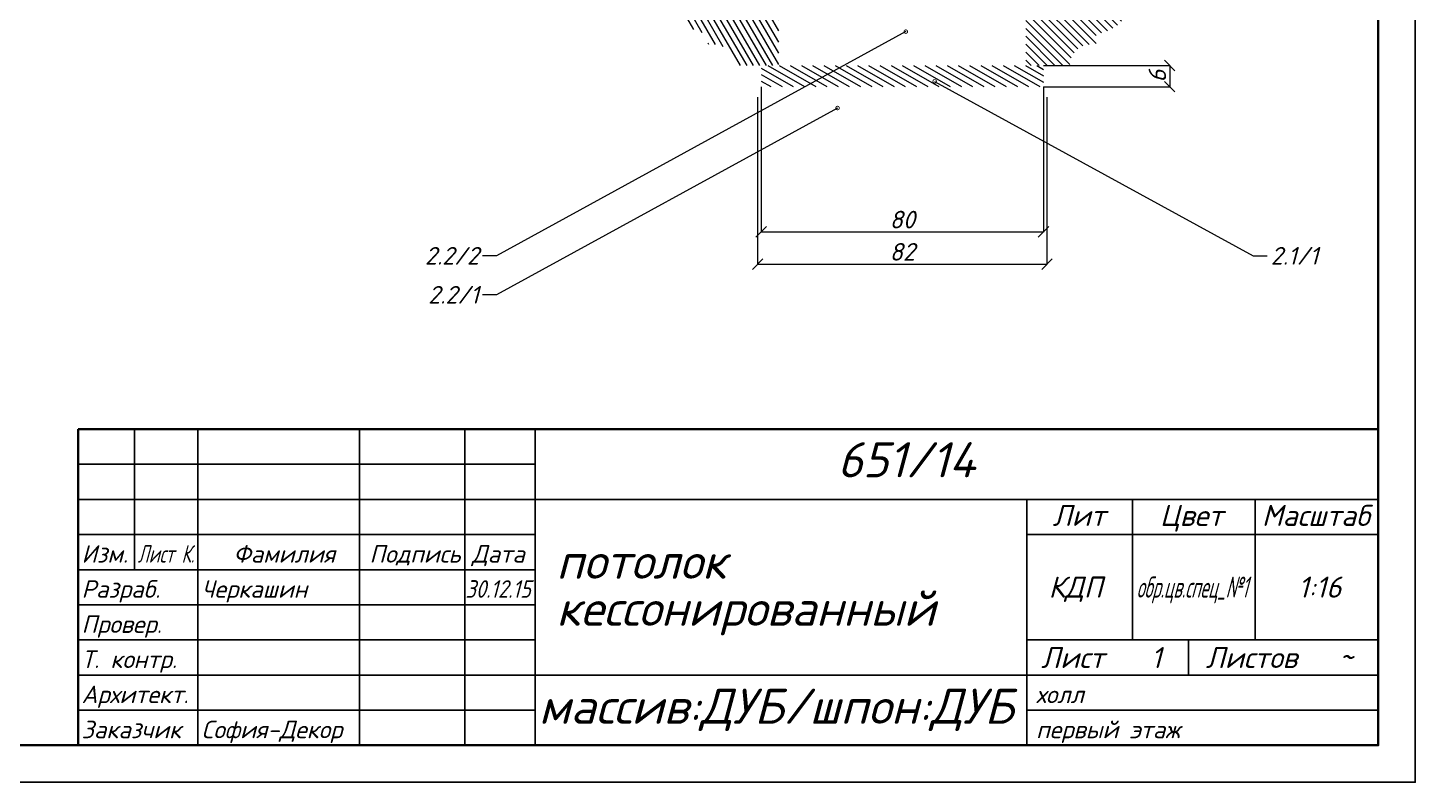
# Paper-space layout 'потолок кессонированный' of a CAD drawing. Header units: millimetres. Extents: x -27 to 1273, y -1179 to -896.
# Drawn here: x 186.5 to 383.1, y -1179 to -1072.1 of the extents above; entities that cross this region are included whole.
import ezdxf
from ezdxf import colors
from ezdxf.entities.mleader import LeaderData, LeaderLine
from ezdxf.enums import TextEntityAlignment as Align
from ezdxf.math import Vec2, Vec3

# ---------------------------------------------------------------- set-up
doc = ezdxf.new("R2010")
doc.units = ezdxf.units.MM
for name, color, linetype, lineweight in [('MD_Штриховка', 5, 'Continuous', 9), ('служебный слой ПОЗИЦИИ', 4, 'Continuous', 9), ('служебный слой РАЗМЕРЫ', 4, 'Continuous', 9)]:
    doc.layers.add(name, color=color, linetype=linetype, lineweight=lineweight)
doc.layers.add('служебный слой ШТАМП', color=4, linetype='Continuous')
doc.styles.add('ЕСКД', font='isocpeur.ttf', dxfattribs={"oblique": 15})
doc.dimstyles.new('ЕСКД', dxfattribs={"dimtxt": 2.5, "dimasz": 1.5, "dimexe": 0.05, "dimexo": 0, "dimgap": 0.5, "dimtad": 1, "dimdec": 1, "dimzin": 9, "dimtxsty": 'ЕСКД', "dimblk": 'OBLIQUE', "dimcen": -0.05, "dimclrd": 256, "dimclre": 256, "dimclrt": 256, "dimadec": 1, "dimazin": 0, "dimtfac": 1, "dimtdec": 1, "dimtmove": 0, "dimatfit": 3, "dimldrblk": 'DOTSMALL', "dimfxl": 1, "dimlwd": -1, "dimlwe": -1, "dimarcsym": 0})

# ---------------------------------------------------------------- blocks, each defined once
blk = doc.blocks.new('_OBLIQUE')
at = {"color": 0, "linetype": 'ByBlock'}
blk.add_line((-0.5, -0.5), (0.5, 0.5), dxfattribs=at)
blk = doc.blocks.new('*D159')
at = {"layer": 'Defpoints', "color": 0, "transparency": 16777216}
for p in [(289.95, -1081.95), (330.95, -1081.95), (330.95, -1105.61)]:
    blk.add_point(p, dxfattribs=at)
at = {"layer": 'служебный слой РАЗМЕРЫ', "transparency": 16777216}
for p, q in [((289.95, -1081.95), (289.95, -1105.66)), ((330.95, -1081.95), (330.95, -1105.66)), ((289.95, -1105.61), (330.95, -1105.61))]:
    blk.add_line(p, q, dxfattribs=at)
at = {"layer": 'служебный слой РАЗМЕРЫ', "transparency": 16777216, "xscale": 1.5, "yscale": 1.5, "zscale": 1.5, "rotation": 180}
blk.add_blockref('_OBLIQUE', (289.95, -1105.61), dxfattribs=at)
at = {"layer": 'служебный слой РАЗМЕРЫ', "transparency": 16777216, "xscale": 1.5, "yscale": 1.5, "zscale": 1.5}
blk.add_blockref('_OBLIQUE', (330.95, -1105.61), dxfattribs=at)
at = {"layer": 'служебный слой РАЗМЕРЫ', "transparency": 16777216, "insert": (310.45, -1103.86), "char_height": 2.5, "attachment_point": 5, "style": 'ЕСКД'}
blk.add_mtext('82', dxfattribs=at)
blk = doc.blocks.new('_DotSmall')
at = {"color": 0, "linetype": 'ByBlock', "lineweight": -3, "const_width": 0.5}
blk.add_lwpolyline([(-0.0625, 0, 1), (0.0625, 0, 1)], format="xyb", close=True, dxfattribs=at)
blk = doc.blocks.new('*D160')
at = {"layer": 'Defpoints', "color": 0, "transparency": 16777216}
for p in [(290.45, -1080.45), (330.45, -1080.45), (330.45, -1101.04)]:
    blk.add_point(p, dxfattribs=at)
at = {"layer": 'служебный слой РАЗМЕРЫ', "transparency": 16777216}
for p, q in [((290.45, -1080.45), (290.45, -1101.09)), ((330.45, -1080.45), (330.45, -1101.09)), ((290.45, -1101.04), (330.45, -1101.04))]:
    blk.add_line(p, q, dxfattribs=at)
at = {"layer": 'служебный слой РАЗМЕРЫ', "transparency": 16777216, "xscale": 1.5, "yscale": 1.5, "zscale": 1.5, "rotation": 180}
blk.add_blockref('_OBLIQUE', (290.45, -1101.04), dxfattribs=at)
at = {"layer": 'служебный слой РАЗМЕРЫ', "transparency": 16777216, "xscale": 1.5, "yscale": 1.5, "zscale": 1.5}
blk.add_blockref('_OBLIQUE', (330.45, -1101.04), dxfattribs=at)
at = {"layer": 'служебный слой РАЗМЕРЫ', "transparency": 16777216, "insert": (310.45, -1099.29), "char_height": 2.5, "attachment_point": 5, "style": 'ЕСКД'}
blk.add_mtext('80', dxfattribs=at)
blk = doc.blocks.new('*D161')
at = {"layer": 'Defpoints', "color": 0, "transparency": 16777216}
for p in [(330.45, -1077.45), (330.45, -1080.45), (348.34, -1080.45)]:
    blk.add_point(p, dxfattribs=at)
at = {"layer": 'служебный слой РАЗМЕРЫ', "transparency": 16777216}
for p, q in [((330.45, -1077.45), (348.39, -1077.45)), ((348.34, -1077.45), (348.34, -1080.45)), ((330.45, -1080.45), (348.39, -1080.45))]:
    blk.add_line(p, q, dxfattribs=at)
at = {"layer": 'служебный слой РАЗМЕРЫ', "transparency": 16777216, "xscale": 1.5, "yscale": 1.5, "zscale": 1.5}
for p, rotation in [((348.34, -1077.45), 90), ((348.34, -1080.45), 270)]:
    blk.add_blockref('_OBLIQUE', p, dxfattribs=dict(at, rotation=rotation))
at = {"layer": 'служебный слой РАЗМЕРЫ', "transparency": 16777216, "insert": (346.59, -1078.95), "char_height": 2.5, "attachment_point": 5, "rotation": 90, "style": 'ЕСКД'}
blk.add_mtext('6', dxfattribs=at)

psp = doc.layouts.new('потолок кессонированный')

# ---------------------------------------------------------------- hatches: boundary and pattern name
at = {"layer": 'MD_Штриховка'}
h = psp.add_hatch(dxfattribs=at)
h.set_pattern_fill('ANSI31', color=256, scale=0.25, angle=75, style=0)
edge = h.paths.add_edge_path(flags=0)
edge.add_line((286.6967, -1077.4473), (290.4467, -1077.4473))
edge.add_line((290.4467, -1077.4473), (292.9467, -1077.4473))
edge.add_line((292.9467, -1077.4473), (292.9467, -1060.9473))
edge.add_line((292.9467, -1060.9473), (288.1967, -1060.9473))
edge.add_line((288.1967, -1060.9473), (285.6967, -1060.9473))
edge.add_line((285.6967, -1060.9473), (275.4467, -1060.9473))
edge.add_line((275.4467, -1060.9473), (275.4467, -1064.4473))
edge.add_line((275.4467, -1064.4473), (277.9467, -1064.4473))
edge.add_line((277.9467, -1064.4473), (277.9467, -1067.4473))
edge.add_ellipse((283.4684, -1067.4503), major_axis=(-5.5217, 0.003), ratio=1, start_angle=0, end_angle=84.60905)
edge.add_line((282.9467, -1072.9473), (282.9467, -1074.4473))
edge.add_line((282.9467, -1074.4473), (283.6967, -1074.4473))
edge.add_ellipse((283.6967, -1077.4473), major_axis=(0, 3), ratio=1, start_angle=270, end_angle=360, ccw=False)
h = psp.add_hatch(dxfattribs=at)
h.set_pattern_fill('ANSI31', color=256, scale=0.25, angle=90, style=0)
edge = h.paths.add_edge_path(flags=0)
edge.add_line((327.9467, -1077.4473), (330.4467, -1077.4473))
edge.add_line((330.4467, -1077.4473), (334.1967, -1077.4473))
edge.add_ellipse((337.1967, -1077.4473), major_axis=(-3, 0), ratio=1, start_angle=-90, end_angle=0, ccw=False)
edge.add_line((337.1967, -1074.4473), (337.9467, -1074.4473))
edge.add_line((337.9467, -1074.4473), (337.9467, -1072.9473))
edge.add_ellipse((337.4249, -1067.4503), major_axis=(0.5217, -5.497), ratio=1, start_angle=0, end_angle=84.60905)
edge.add_line((342.9467, -1067.4473), (342.9467, -1064.4473))
edge.add_line((342.9467, -1064.4473), (345.4467, -1064.4473))
edge.add_line((345.4467, -1064.4473), (345.4467, -1060.9473))
edge.add_line((345.4467, -1060.9473), (335.1967, -1060.9473))
edge.add_line((335.1967, -1060.9473), (332.6967, -1060.9473))
edge.add_line((332.6967, -1060.9473), (327.9467, -1060.9473))
edge.add_line((327.9467, -1060.9473), (327.9467, -1077.4473))
h = psp.add_hatch(dxfattribs=at)
h.set_pattern_fill('ANSI31', color=256, scale=0.25, angle=105, style=0)
h.paths.add_polyline_path([(290.4467, -1077.4473), (290.4467, -1080.4473), (330.4467, -1080.4473), (330.4467, -1077.4473), (327.9467, -1077.4473), (292.9467, -1077.4473)], flags=0)

# ---------------------------------------------------------------- linework, layer by layer
at = {"layer": 'служебный слой ШТАМП', "lineweight": 35}
for p, q in [((193.6837, -1173.8086), (193.6837, -1128.9992)), ((193.6837, -1128.9992), (377.9002, -1128.9992))]:
    psp.add_line(p, q, dxfattribs=at)
at = {"layer": 'служебный слой ШТАМП', "lineweight": -3}
for p, q in [((193.6837, -1128.9992), (258.4084, -1128.9992)), ((201.6498, -1128.9992), (201.6498, -1148.9145)), ((210.6117, -1173.8086), (210.6117, -1128.9992)), ((233.5143, -1173.8086), (233.5143, -1128.9992)), ((248.4508, -1173.8086), (248.4508, -1128.9992)), ((258.4084, -1173.8086), (258.4084, -1128.9992)), ((193.6837, -1133.978), (258.4084, -1133.978)), ((193.6837, -1138.9569), (377.9002, -1138.9569)), ((328.112, -1173.8086), (328.112, -1138.9569)), ((343.0485, -1138.9569), (343.0485, -1158.8722)), ((360.4743, -1138.9569), (360.4743, -1158.8722)), ((193.6837, -1143.9357), (258.4084, -1143.9357)), ((328.112, -1143.9357), (377.9002, -1143.9357)), ((193.6837, -1148.9145), (258.4084, -1148.9145)), ((193.6837, -1153.8933), (258.4084, -1153.8933)), ((193.6837, -1158.8722), (258.4084, -1158.8722)), ((328.112, -1158.8722), (377.9002, -1158.8722)), ((351.0146, -1163.851), (351.0146, -1158.8722)), ((193.6837, -1163.851), (377.9002, -1163.851)), ((193.6837, -1168.8298), (258.4084, -1168.8298)), ((328.112, -1168.8298), (377.9002, -1168.8298))]:
    psp.add_line(p, q, dxfattribs=at)
at = {"layer": 'служебный слой ШТАМП'}
psp.add_lwpolyline([(-26.7933, -1179.0495), (383.1411, -1179.0495), (383.1411, -895.6914), (-26.7933, -895.6914)], close=True, dxfattribs=at)
at = {"layer": 'служебный слой ШТАМП', "lineweight": 35}
psp.add_lwpolyline([(-6.8298, -1173.8086), (377.9002, -1173.8086), (377.9002, -900.9322), (-6.8298, -900.9322)], close=True, dxfattribs=at)

# ---------------------------------------------------------------- texts
at = {"layer": 'служебный слой ШТАМП', "lineweight": -3, "style": 'ЕСКД', "oblique": 15}
for s, height, p in [('651/14', 4.97882, (301.2507, -1135.8249)), ('Лит', 2.98729, (331.7418, -1142.7139)), ('Цвет', 2.98729, (346.9628, -1142.7139)), ('Изм.', 2.48941, (194.1395, -1147.9187)), ('Фамилия', 2.48941, (215.6596, -1147.9187)), ('Подпись', 2.48941, (234.939, -1147.9187)), ('Дата', 2.48941, (249.4466, -1147.9187)), ('потолок', 4.97882, (261.423, -1150.2058)), ('КДП', 2.98729, (331.1852, -1152.8787)), ('1:16', 2.98729, (366.5432, -1152.8787)), ('Разраб.', 2.48941, (194.1395, -1152.8976)), ('Черкашин', 2.48941, (211.1441, -1152.8976)), ('кессонированный', 4.978825, (261.423, -1156.8743)), ('Провер.', 2.48941, (194.1395, -1157.8764)), ('Лист', 2.98729, (330.1035, -1162.8552)), ('Листов', 2.98729, (353.4385, -1162.8552)), ('Т. контр.', 2.48941, (194.1395, -1162.8552)), ('Архитект.', 2.48941, (194.1395, -1167.834)), ('холл', 2.48941, (329.4065, -1167.834)), ('Заказчик', 2.48941, (194.1395, -1172.8129)), ('София-Декор', 2.489412, (211.1441, -1172.8129)), ('первый этаж', 2.489412, (329.4065, -1172.8129))]:
    psp.add_text(s, height=height, dxfattribs=at).set_placement(p)
for s, height, width, p, p2 in [('Масштаб', 2.98729, 0.914528, (361.405, -1142.7139), (376.704, -1142.7139)), ('Лист К.', 2.48941, 0.68412, (202.1057, -1147.9187), (210.11, -1147.9187)), ('обр.цв.спец_№1', 2.987295, 0.548685, (343.6494, -1152.8787), (359.3846, -1152.8787)), ('30.12.15', 2.48941, 0.847416, (248.52, -1152.8976), (257.8021, -1152.8976)), ('массив:ДУБ/шпон:ДУБ', 4.978825, 1.001524, (258.9182, -1170.7595), (326.2347, -1170.7595))]:
    psp.add_text(s, height=height, dxfattribs=dict(at, width=width)).set_placement(p, p2, align=Align.FIT)
for s, p in [('1', (346.431, -1159.8834)), ('~', (373.3166, -1159.8834))]:
    psp.add_text(s, height=2.9873, dxfattribs=at).set_placement(p, align=Align.TOP_CENTER)

# ---------------------------------------------------------------- dimensions: what is measured, and where the dimension line sits
at = {"layer": 'служебный слой РАЗМЕРЫ'}
dim = psp.add_linear_dim(base=(348.3384, -1080.4473), p1=(330.4467, -1077.4473), p2=(330.4467, -1080.4473), angle=90, dimstyle='ЕСКД', override={"dimlfac": -2}, dxfattribs=at)
dim.commit()
dim.dimension.update_dxf_attribs({"geometry": '*D161', "text_midpoint": (346.5884, -1078.9473)})
for base, p1, p2, picture, middle in [((330.4467, -1101.0448), (290.4467, -1080.4473), (330.4467, -1080.4473), '*D160', (310.4467, -1099.2948)), ((330.9467, -1105.6112), (289.9467, -1081.9473), (330.9467, -1081.9473), '*D159', (310.4467, -1103.8612))]:
    dim = psp.add_linear_dim(base=base, p1=p1, p2=p2, dimstyle='ЕСКД', override={"dimlfac": -2}, dxfattribs=at)
    dim.commit()
    dim.dimension.update_dxf_attribs({"geometry": picture, "text_midpoint": middle})

# ---------------------------------------------------------------- leaders
at = {"layer": 'служебный слой ПОЗИЦИИ'}
ml = psp.add_multileader_mtext('Standard', dxfattribs=at)
ml.set_content('2.2/2', color=256, style='ЕСКД')
ml.set_leader_properties(color=256, linetype='ByLayer', lineweight=-1)
ml.set_arrow_properties(name='DOTSMALL')
ml.build(insert=Vec2(0, 0))
ml.multileader.update_dxf_attribs({"dogleg_length": 2, "arrow_head_size": 1})
ctx = ml.context
ctx.base_point, ctx.char_height, ctx.arrow_head_size, ctx.landing_gap_size, ctx.plane_origin = Vec3(242.0384, -1104.4219), 2.5, 1, 0.5, Vec3(308.7632, -1073.8459)
ctx.text_align_type = 2
notes = []
notes.append((ctx, [(0, (1, 1, 0), (252.9583, -1104.4219), (-1, 0), 2, [(0, [(310.947, -1072.6494)], 0, [])])]))
ctx.mtext.insert, ctx.mtext.alignment, ctx.mtext.flow_direction = Vec3(250.4583, -1103.1719), 3, 5
ml = psp.add_multileader_mtext('Standard', dxfattribs=at)
ml.set_content('2.1/1', color=256, style='ЕСКД')
ml.set_leader_properties(color=256, linetype='ByLayer', lineweight=-1)
ml.set_arrow_properties(name='DOTSMALL')
ml.build(insert=Vec2(0, 0))
ml.multileader.update_dxf_attribs({"dogleg_length": 2, "arrow_head_size": 1})
ctx = ml.context
ctx.base_point, ctx.char_height, ctx.arrow_head_size, ctx.landing_gap_size, ctx.plane_origin = Vec3(362.1611, -1104.4219), 2.5, 1, 0.5, Vec3(304.3561, -1073.8459)
notes.append((ctx, [(0, (1, 1, 0), (360.1611, -1104.4219), (1, 0), 2, [(0, [(315.0357, -1079.6973)], 0, [])])]))
ctx.mtext.insert, ctx.mtext.flow_direction = Vec3(362.6611, -1103.1719), 5
ml = psp.add_multileader_mtext('Standard', dxfattribs=at)
ml.set_content('2.2/1', color=256, style='ЕСКД')
ml.set_leader_properties(color=256, linetype='ByLayer', lineweight=-1)
ml.set_arrow_properties(name='DOTSMALL')
ml.build(insert=Vec2(0, 0))
ml.multileader.update_dxf_attribs({"dogleg_length": 2, "arrow_head_size": 1})
ctx = ml.context
ctx.base_point, ctx.char_height, ctx.arrow_head_size, ctx.landing_gap_size, ctx.plane_origin = Vec3(242.5384, -1109.9461), 2.5, 1, 0.5, Vec3(308.7632, -1079.3701)
ctx.text_align_type = 2
notes.append((ctx, [(0, (1, 1, 0), (252.9583, -1109.9461), (-1, 0), 2, [(0, [(301.2744, -1083.4733)], 0, [])])]))
ctx.mtext.insert, ctx.mtext.alignment, ctx.mtext.flow_direction = Vec3(250.4583, -1108.6961), 3, 5
for ctx, leaders in notes:
    for number, flags, end, landing, length, lines in leaders:
        leader = LeaderData()
        leader.index, (leader.has_last_leader_line, leader.has_dogleg_vector, leader.attachment_direction) = number, flags
        leader.last_leader_point, leader.dogleg_vector, leader.dogleg_length = Vec3(end), Vec3(landing), length
        for number, points, colour, breaks in lines:
            line = LeaderLine()
            line.index, line.vertices, line.color, line.breaks = number, Vec3.list(points), colors.encode_raw_color(colour), breaks
            leader.lines.append(line)
        ctx.leaders.append(leader)

doc.saveas('drawing.dxf')
